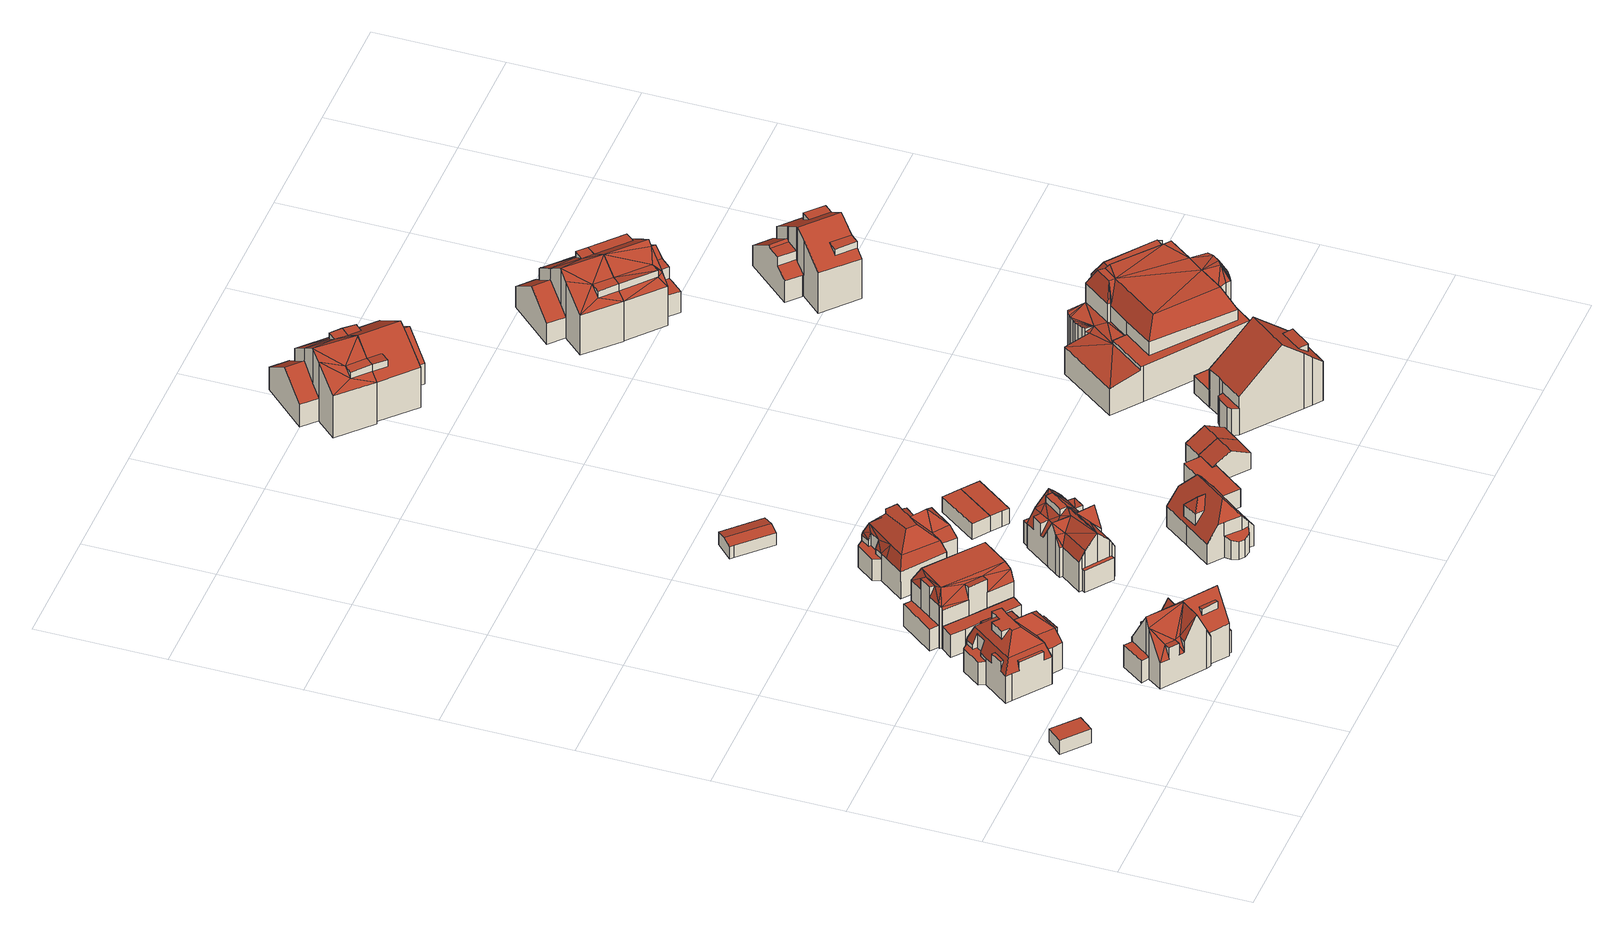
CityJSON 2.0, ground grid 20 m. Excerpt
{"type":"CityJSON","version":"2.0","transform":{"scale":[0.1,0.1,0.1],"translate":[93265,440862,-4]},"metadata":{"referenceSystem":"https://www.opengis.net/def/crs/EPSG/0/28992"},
"CityObjects":{
"building1":{"type":"Building","attributes":{"yearOfConstruction":1918,"statusOmschr":"Pand in gebruik","aantalBouwlagen":1},"address":[{"CountryName":"Nederland","LocalityName":"Rotterdam"}],"geometry":[{"type":"Solid","lod":"2","boundaries":[[[[0,1,2,3]],[[4,5,6,7]],[[4,7,0,3]],[[7,6,1,0]],[[2,1,6,5]],[[3,2,5,4]]]],"semantics":{"surfaces":[{"type":"GroundSurface"},{"type":"RoofSurface"},{"type":"WallSurface"}],"values":[[0,1,2,2,2,2]]}}]},
"building2":{"type":"Building","attributes":{"yearOfConstruction":1922,"hoogste_bouwlaag":2,"statusOmschr":"Pand in gebruik","aantalBouwlagen":3,"laagste_bouwlaag":0,"typeOmschr":"vrijstaand"},"address":[{"CountryName":"Nederland","LocalityName":"Rotterdam","ThoroughfareNumber":"3","ThoroughfareName":"Plaszicht","PostalCode":"3054AV"}],"geometry":[{"type":"Solid","lod":"2","boundaries":[[[[8,9,10,11,12,13,14,15,16,17,18,19,20]],[[21,22,23,24]],[[25,26,27]],[[28,29,30,31]],[[26,32,33,27]],[[32,34,35,33]],[[34,36,37,35]],[[38,39,32,40]],[[41,42,43,44,45,46,47,36,34,32,39]],[[40,32,26,25]],[[44,43,48,37,36,47,49,50]],[[51,52,53,54]],[[33,35,55,56]],[[57,58,59,60]],[[38,40,61,62]],[[63,64,65,66,67,68,69,70]],[[71,27,33,56,72]],[[73,74,75,76,60,59,77,78,37,48,79,80,81,82]],[[83,84,25,27,71,85,22,21]],[[86,55,35,37,78,87,88,29,28]],[[54,53,89,79,48,38,62,90]],[[91,48,43]],[[92,48,91]],[[38,92,39]],[[38,48,92]],[[25,61,40]],[[84,61,25]],[[50,49,46,45]],[[92,91,42,41]],[[82,81,63,70]],[[64,63,81,80]],[[68,67,75,74]],[[76,75,67,16,15,78,77,58,57]],[[69,68,74,73]],[[70,69,73,82]],[[90,62,20,19,79,89,52,51]],[[62,61,8,20]],[[9,8,61,84]],[[24,23,85,71,10,9,84,83]],[[71,72,11,10]],[[72,56,12,11]],[[56,55,13,12]],[[31,30,88,87,14,13,55,86]],[[87,78,15,14]],[[67,66,17,16]],[[18,17,66,65]],[[79,19,18,65,64,80]],[[85,23,22]],[[83,21,24]],[[29,88,30]],[[28,31,86]],[[47,46,49]],[[44,50,45]],[[41,39,92]],[[42,91,43]],[[51,54,90]],[[52,89,53]],[[60,76,57]],[[59,58,77]]]],"semantics":{"surfaces":[{"type":"GroundSurface"},{"type":"RoofSurface"},{"type":"WallSurface"}],"values":[[0,1,1,1,1,1,1,1,1,1,1,1,1,1,1,1,1,1,1,1,1,1,1,1,1,1,1,2,2,2,2,2,2,2,2,2,2,2,2,2,2,2,2,2,2,2,2,2,2,2,2,2,2,2,2,2,2,2,2]]}}]},
"building3":{"type":"Building","attributes":{"yearOfConstruction":1920,"hoogste_bouwlaag":2,"statusOmschr":"Pand in gebruik","aantalBouwlagen":3,"laagste_bouwlaag":0,"typeOmschr":"vrijstaand"},"address":[{"CountryName":"Nederland","LocalityName":"Rotterdam","ThoroughfareNumber":"2","ThoroughfareName":"Plaszicht","PostalCode":"3054AV"}],"geometry":[{"type":"Solid","lod":"2","boundaries":[[[[93,94,95,96,97,98,99,100,101,102,103,104,105,106,107,108,109,110,111,112]],[[113,114,115,116]],[[117,118,119,120]],[[121,122,123,124,125,126]],[[127,128,129,130]],[[131,132,133,134,135]],[[136,137,138,139,140,141],[142,143,144,145]],[[139,146,147]],[[147,146,148]],[[139,149,150]],[[138,149,139]],[[139,150,113]],[[146,113,151]],[[151,113,152]],[[139,113,146]],[[114,150,153]],[[113,150,114]],[[114,153,154]],[[140,139,155]],[[140,155,156]],[[139,147,155]],[[157,158,159]],[[158,130,129]],[[159,158,129]],[[160,129,137]],[[129,149,138]],[[119,161,149]],[[162,161,119]],[[162,163,161]],[[129,120,149]],[[129,128,120]],[[128,164,120]],[[160,159,129]],[[137,129,138]],[[165,159,160]],[[120,119,149]],[[125,124,150,149]],[[126,125,149,161]],[[124,103,102,153,150]],[[163,108,107,126,161]],[[137,136,133,132]],[[160,137,132,131]],[[165,160,131,94,93]],[[133,136,141,98,97]],[[93,112,159,165]],[[95,94,131,135]],[[135,134,96,95]],[[134,133,97,96]],[[141,140,99,98]],[[140,156,100,99]],[[156,155,101,100]],[[151,152,116,115,154,153,102,101,155,147,148]],[[124,123,104,103]],[[105,104,123,122]],[[106,105,122,121]],[[107,106,121,126]],[[164,128,127,109,108,163,162,118,117]],[[158,110,109,127,130]],[[111,110,158,157]],[[157,159,112,111]],[[146,151,148]],[[114,154,115]],[[113,116,152]],[[118,162,119]],[[117,120,164]],[[145,144,166,167]],[[167,166,143,142]],[[145,167,142]],[[144,143,166]]]],"semantics":{"surfaces":[{"type":"GroundSurface"},{"type":"RoofSurface"},{"type":"WallSurface"}],"values":[[0,1,1,1,1,1,1,1,1,1,1,1,1,1,1,1,1,1,1,1,1,1,1,1,1,1,1,1,1,1,1,1,1,1,1,1,2,2,2,2,2,2,2,2,2,2,2,2,2,2,2,2,2,2,2,2,2,2,2,2,2,2,2,2,2,1,2,2,2]]}}]},
"building4":{"type":"Building","attributes":{"yearOfConstruction":1922,"hoogste_bouwlaag":2,"statusOmschr":"Pand in gebruik","aantalBouwlagen":3,"laagste_bouwlaag":0,"typeOmschr":"vrijstaand"},"address":[{"CountryName":"Nederland","LocalityName":"Rotterdam","ThoroughfareNumber":"4","ThoroughfareName":"Plaszicht","PostalCode":"3054AV"}],"children":["building4-1","building4-2"]},
"building4-1":{"type":"BuildingPart","parents":["building4"],"geometry":[{"type":"Solid","lod":"2","boundaries":[[[[168,169,170,171,172,173,174,175,176,177,178,179,180,181,182,183,184,185]],[[186,187,188,189]],[[190,191,192,193]],[[194,195,196,197]],[[198,199,200,201,202,203]],[[204,205,206,191,190,207]],[[208,209,171,170]],[[209,210,172,171]],[[210,211,173,172]],[[197,196,192]],[[191,212,197]],[[191,197,192]],[[196,213,214]],[[196,214,192]],[[191,206,212]],[[212,215,197]],[[216,193,217]],[[190,193,216]],[[218,190,216]],[[207,190,218]],[[219,218,216]],[[219,216,220]],[[186,192,187]],[[217,193,186]],[[217,186,221]],[[217,221,222]],[[193,192,186]],[[187,192,223]],[[224,223,225]],[[187,223,224]],[[223,214,226]],[[192,214,223]],[[198,203,215,212]],[[202,201,214,213]],[[215,203,202,213,195,194]],[[201,176,175,226,214]],[[206,180,179,198,212]],[[224,225,211,210]],[[222,221,209,208]],[[189,188,224,210,209,221]],[[201,200,177,176]],[[178,177,200,199]],[[179,178,199,198]],[[181,180,206,205]],[[205,204,182,181]],[[183,182,204,207]],[[207,218,184,183]],[[185,184,218,219]],[[219,220,168,185]],[[220,216,169,168]],[[223,226,175,174]],[[186,189,221]],[[187,224,188]],[[196,195,213]],[[197,215,194]],[[217,222,208,170,169,216]],[[223,174,173,211,225]]]],"semantics":{"surfaces":[{"type":"GroundSurface"},{"type":"RoofSurface"},{"type":"ClosureSurface"},{"type":"WallSurface"}],"values":[[0,1,1,1,1,1,2,2,2,1,1,1,1,1,1,1,1,1,1,1,1,1,1,1,1,1,1,1,1,1,1,1,3,3,3,3,3,3,3,3,3,3,3,3,3,3,3,3,3,3,3,3,3,3,3,3,3]]}}]},
"building4-2":{"type":"BuildingPart","parents":["building4"],"geometry":[{"type":"Solid","lod":"2","boundaries":[[[[170,227,228,229,173,172,171]],[[208,209,210,211,230,231,232]],[[172,173,211,210]],[[171,172,210,209]],[[170,171,209,208]],[[231,230,229,228]],[[173,229,230,211]],[[208,232,227,170]],[[232,231,228,227]]]],"semantics":{"surfaces":[{"type":"GroundSurface"},{"type":"RoofSurface"},{"type":"ClosureSurface"},{"type":"WallSurface"}],"values":[[0,1,2,2,2,3,3,3,3]]}}]},
"building5":{"type":"Building","attributes":{"yearOfConstruction":1922,"hoogste_bouwlaag":2,"statusOmschr":"Pand in gebruik","aantalBouwlagen":3,"laagste_bouwlaag":0,"typeOmschr":"vrijstaand"},"address":[{"CountryName":"Nederland","LocalityName":"Rotterdam","ThoroughfareNumber":"5","ThoroughfareName":"Plaszicht","PostalCode":"3054AV"}],"geometry":[{"type":"Solid","lod":"2","boundaries":[[[[233,234,235,236,237,238,239,240,241,242,243]],[[244,245,246,247]],[[246,248,249,250]],[[251,252,253]],[[248,254,255,249]],[[256,257,258,255,254]],[[259,260,256,254,248,246,245]],[[249,255,261,262]],[[253,250,263,264]],[[265,266,257,244]],[[267,268,247,251]],[[250,249,262,263]],[[251,253,264,267]],[[269,261,255,258]],[[244,247,268,265]],[[270,271,272,273,274,275,276,277]],[[247,246,252]],[[251,247,252]],[[252,246,250]],[[253,252,250]],[[244,278,245]],[[244,279,278]],[[279,257,280]],[[244,257,279]],[[266,281,282]],[[266,282,283]],[[257,283,284]],[[284,285,258]],[[284,286,285]],[[257,266,283]],[[285,269,258]],[[257,284,258]],[[279,280,256,260]],[[278,279,260,259]],[[275,274,285,286]],[[274,239,238,261,269,285]],[[276,275,286,284]],[[277,276,284,283]],[[283,282,270,277]],[[271,270,282,281]],[[274,273,240,239]],[[241,240,273,272]],[[242,241,272,271]],[[265,268,233,243]],[[234,233,268,267]],[[267,264,235,234]],[[264,263,236,235]],[[263,262,237,236]],[[262,261,238,237]],[[256,280,257]],[[259,245,278]],[[265,243,242,271,281,266]]]],"semantics":{"surfaces":[{"type":"GroundSurface"},{"type":"RoofSurface"},{"type":"WallSurface"}],"values":[[0,1,1,1,1,1,1,1,1,1,1,1,1,1,1,1,1,1,1,1,1,1,1,1,1,1,1,1,1,1,1,1,2,2,2,2,2,2,2,2,2,2,2,2,2,2,2,2,2,2,2,2]]}}]},
"building6":{"type":"Building","attributes":{"yearOfConstruction":1922,"hoogste_bouwlaag":2,"statusOmschr":"Pand in gebruik","aantalBouwlagen":4,"laagste_bouwlaag":1,"typeOmschr":"vrijstaand"},"address":[{"CountryName":"Nederland","LocalityName":"Rotterdam","ThoroughfareNumber":"6","ThoroughfareName":"Plaszicht","PostalCode":"3054AV"}],"geometry":[{"type":"Solid","lod":"2","boundaries":[[[[287,288,289,290,291,292,293,294,295,296,297,298,299,300,301,302,303,304]],[[305,306,307,308]],[[309,310,311,312]],[[313,314,315,316]],[[317,318,319,320]],[[321,322,308,323]],[[320,319,324,325]],[[326,327,328,329,330,331]],[[332,333,334,335,323]],[[336,337,318,317]],[[307,306,338,339,340]],[[341,342,343,344,345,346,347]],[[348,324,349,350,351,352]],[[353,354,355,356,357]],[[353,357,358]],[[340,353,358]],[[311,340,358]],[[359,307,340]],[[359,308,307]],[[360,308,359]],[[361,332,360]],[[361,360,312]],[[360,323,308]],[[311,359,340]],[[360,332,323]],[[362,337,363]],[[362,315,337]],[[340,339,353]],[[353,339,364]],[[364,365,354]],[[353,364,354]],[[324,358,349]],[[318,311,319]],[[337,312,311]],[[315,312,337]],[[366,361,312]],[[315,366,312]],[[311,358,319]],[[314,366,315]],[[324,319,358]],[[337,311,318]],[[360,359,310,309]],[[331,330,332,361]],[[330,329,333,332]],[[326,331,361,366]],[[329,302,301,334,333]],[[313,288,287,326,366,314]],[[358,357,343,342]],[[350,349,341,347]],[[357,356,344,343]],[[349,358,342,341]],[[351,350,347,292,291]],[[344,356,355,296,295]],[[348,352,290,289]],[[352,351,291,290]],[[347,346,293,292]],[[346,345,294,293]],[[295,294,345,344]],[[297,296,355,354]],[[354,365,298,297]],[[299,298,365,364]],[[338,300,299,364,339]],[[321,335,334,301,300,338,306,305,322]],[[303,302,329,328]],[[304,303,328,327]],[[327,326,287,304]],[[308,322,305]],[[312,360,309]],[[311,310,359]],[[362,316,315]],[[323,335,321]],[[363,337,336]],[[325,324,348]],[[363,336,317,320,325,348,289,288,313,316,362]]]],"semantics":{"surfaces":[{"type":"GroundSurface"},{"type":"RoofSurface"},{"type":"WallSurface"}],"values":[[0,1,1,1,1,1,1,1,1,1,1,1,1,1,1,1,1,1,1,1,1,1,1,1,1,1,1,1,1,1,1,1,1,1,1,1,1,1,1,1,1,2,2,2,2,2,2,2,2,2,2,2,2,2,2,2,2,2,2,2,2,2,2,2,2,2,2,2,2,2,2,2,2,2]]}}]},
"building7":{"type":"Building","attributes":{"yearOfConstruction":1935,"statusOmschr":"Pand in gebruik","aantalBouwlagen":1},"address":[{"CountryName":"Nederland","LocalityName":"Rotterdam"}],"geometry":[{"type":"Solid","lod":"2","boundaries":[[[[367,368,369,370,371]],[[372,373,374,375]],[[375,374,376,377,378]],[[367,371,373,372]],[[372,375,378,368,367]],[[378,377,369,368]],[[377,376,370,369]],[[373,371,370,376,374]]]],"semantics":{"surfaces":[{"type":"GroundSurface"},{"type":"RoofSurface"},{"type":"WallSurface"}],"values":[[0,1,1,2,2,2,2,2]]}}]},
"building8":{"type":"Building","attributes":{"yearOfConstruction":1922,"statusOmschr":"Pand in gebruik","aantalBouwlagen":1},"address":[{"CountryName":"Nederland","LocalityName":"Rotterdam"}],"geometry":[{"type":"Solid","lod":"2","boundaries":[[[[379,380,381,382]],[[383,384,385,386]],[[383,386,380,379]],[[386,385,381,380]],[[382,381,385,384]],[[379,382,384,383]]]],"semantics":{"surfaces":[{"type":"GroundSurface"},{"type":"RoofSurface"},{"type":"WallSurface"}],"values":[[0,1,2,2,2,2]]}}]},
"building9":{"type":"Building","attributes":{"yearOfConstruction":1988,"hoogste_bouwlaag":2,"statusOmschr":"Pand in gebruik","aantalBouwlagen":3,"laagste_bouwlaag":0,"typeOmschr":"vrijstaand"},"address":[{"CountryName":"Nederland","LocalityName":"Rotterdam","ThoroughfareNumber":"9","ThoroughfareName":"Plaszicht","PostalCode":"3054AV"}],"geometry":[{"type":"Solid","lod":"2","boundaries":[[[[387,388,389,390,391,392,393,394,395,396,397,398,399,400,401,402,403,404,405]],[[406,407,408,409]],[[410,411,412]],[[413,414,415,416,417,418,419]],[[420,421,422,423,424,425,426,427]],[[411,428,429,430,407,406,412],[431,432,433,434,435]],[[424,423,436,437,410,412,406,409,438,439,440,441,442]],[[409,408,416,415]],[[438,409,415,414]],[[408,407,430,397,396,416]],[[426,425,405,404]],[[425,424,442,387,405]],[[442,441,388,387]],[[441,440,389,388]],[[440,439,390,389]],[[414,413,392,391]],[[413,419,393,392]],[[419,418,394,393]],[[418,417,395,394]],[[396,395,417,416]],[[398,397,430,429]],[[399,398,429,428]],[[437,400,399,428,411,410]],[[421,401,400,437,436,422]],[[402,401,421,420]],[[420,427,403,402]],[[404,403,427,426]],[[423,422,436]],[[439,438,414,391,390]],[[443,444,445]],[[431,444,443,432]],[[443,445,433,432]],[[435,434,445,444]],[[431,435,444]],[[433,445,434]]]],"semantics":{"surfaces":[{"type":"GroundSurface"},{"type":"RoofSurface"},{"type":"WallSurface"}],"values":[[0,1,1,1,1,1,1,2,2,2,2,2,2,2,2,2,2,2,2,2,2,2,2,2,2,2,2,2,2,1,1,1,2,2,2]]}}]},
"building10":{"type":"Building","attributes":{"yearOfConstruction":1922,"statusOmschr":"Pand in gebruik","aantalBouwlagen":1},"address":[{"CountryName":"Nederland","LocalityName":"Rotterdam"}],"geometry":[{"type":"Solid","lod":"2","boundaries":[[[[446,447,448,380,379]],[[449,383,386,450,451]],[[449,451,447,446]],[[451,450,448,447]],[[450,386,380,448]],[[379,380,386,383]],[[446,379,383,449]]]],"semantics":{"surfaces":[{"type":"GroundSurface"},{"type":"RoofSurface"},{"type":"WallSurface"}],"values":[[0,1,2,2,2,2,2]]}}]},
"building11":{"type":"Building","attributes":{"yearOfConstruction":1931,"statusOmschr":"Pand in gebruik","aantalBouwlagen":1},"address":[{"CountryName":"Nederland","LocalityName":"Rotterdam"}],"geometry":[{"type":"Solid","lod":"2","boundaries":[[[[452,453,454,455,456,457]],[[458,459,460,461]],[[462,463,464,465,460,459]],[[458,452,457,462,459]],[[458,461,453,452]],[[461,460,465,454,453]],[[465,464,455,454]],[[456,455,464,463]],[[457,456,463,462]]]],"semantics":{"surfaces":[{"type":"GroundSurface"},{"type":"RoofSurface"},{"type":"WallSurface"}],"values":[[0,1,1,2,2,2,2,2,2]]}}]},
"building12":{"type":"Building","attributes":{"yearOfConstruction":1932,"statusOmschr":"Pand in gebruik","aantalBouwlagen":1},"address":[{"CountryName":"Nederland","LocalityName":"Rotterdam"}],"geometry":[{"type":"Solid","lod":"2","boundaries":[[[[466,467,468,469]],[[470,471,462,459]],[[472,470,459,458]],[[468,467,462,471]],[[472,469,468,471,470]],[[472,458,466,469]],[[458,459,462,467,466]]]],"semantics":{"surfaces":[{"type":"GroundSurface"},{"type":"RoofSurface"},{"type":"WallSurface"}],"values":[[0,1,1,2,2,2,2]]}}]},
"building13":{"type":"Building","attributes":{"yearOfConstruction":1935,"hoogste_bouwlaag":2,"statusOmschr":"Pand in gebruik","aantalBouwlagen":3,"laagste_bouwlaag":0,"typeOmschr":"half vrijstaand"},"address":[{"CountryName":"Nederland","LocalityName":"Rotterdam","ThoroughfareNumber":"6","ThoroughfareName":"Wilgenoord","PostalCode":"3054AW"}],"geometry":[{"type":"Solid","lod":"2","boundaries":[[[[473,474,475,476,477,478,479,480]],[[481,482,483,484]],[[485,486,487,488]],[[489,490,491,492,493]],[[492,491,494,495,496]],[[497,498,499]],[[497,499,500]],[[484,483,501]],[[483,502,503]],[[499,498,502]],[[499,502,483]],[[483,503,501]],[[501,503,486]],[[486,503,504]],[[505,506,507]],[[506,504,507]],[[501,486,485]],[[486,504,506]],[[508,506,505]],[[500,499,482,481]],[[488,487,506,508]],[[493,492,502,498]],[[492,496,503,502]],[[496,495,504,503]],[[505,507,476,475]],[[495,494,478,477]],[[490,479,478,494,491]],[[480,479,490,489]],[[489,493,473,480]],[[484,501,485,488,508,505,475,474,497,500,481]],[[482,499,483]],[[486,506,487]],[[495,477,476,507,504]],[[497,474,473,493,498]]]],"semantics":{"surfaces":[{"type":"GroundSurface"},{"type":"RoofSurface"},{"type":"WallSurface"}],"values":[[0,1,1,1,1,1,1,1,1,1,1,1,1,1,1,1,1,1,1,2,2,2,2,2,2,2,2,2,2,2,2,2,2,2]]}}]},
"building14":{"type":"Building","attributes":{"yearOfConstruction":1935,"hoogste_bouwlaag":2,"statusOmschr":"Pand in gebruik","aantalBouwlagen":3,"laagste_bouwlaag":0,"typeOmschr":"half vrijstaand"},"address":[{"CountryName":"Nederland","LocalityName":"Rotterdam","ThoroughfareNumber":"6","ThoroughfareName":"Wilgenoord","PostalCode":"3054AW"}],"geometry":[{"type":"Solid","lod":"2","boundaries":[[[[509,510,511,512,513,514,515,516]],[[497,500,517,518,484,501,519,520,521]],[[522,481,484,518]],[[523,485,488,524]],[[525,526,527,528,529]],[[529,528,530,531,532]],[[501,485,523,533,508,505,534,535,519]],[[517,500,481,522]],[[521,520,528,527]],[[520,519,530,528]],[[519,535,531,530]],[[531,535,534,512,511]],[[524,488,508,533]],[[484,481,500,497,514,513,505,508,488,485,501]],[[516,515,527,526]],[[509,516,526,525]],[[525,529,532,510,509]],[[532,531,511,510]],[[534,505,513,512]],[[522,518,517]],[[523,524,533]],[[527,515,514,497,521]]]],"semantics":{"surfaces":[{"type":"GroundSurface"},{"type":"RoofSurface"},{"type":"WallSurface"}],"values":[[0,1,1,1,1,1,1,2,2,2,2,2,2,2,2,2,2,2,2,2,2,2]]}}]},
"building15":{"type":"Building","attributes":{"yearOfConstruction":1932,"hoogste_bouwlaag":2,"statusOmschr":"Pand in gebruik","aantalBouwlagen":4,"laagste_bouwlaag":1,"typeOmschr":"vrijstaand"},"address":[{"CountryName":"Nederland","LocalityName":"Rotterdam","ThoroughfareNumber":"203","ThoroughfareName":"Straatweg","PostalCode":"3054AE"}],"children":["building15-1","building15-2"]},
"building15-1":{"type":"BuildingPart","parents":["building15"],"geometry":[{"type":"Solid","lod":"2","boundaries":[[[[536,537,538,539]],[[540,541,542,543]],[[543,542,537,536]],[[540,543,536,539]],[[538,537,542,541]],[[539,538,541,540]]]],"semantics":{"surfaces":[{"type":"GroundSurface"},{"type":"RoofSurface"},{"type":"ClosureSurface"},{"type":"WallSurface"}],"values":[[0,1,2,3,3,3]]}}]},
"building15-2":{"type":"BuildingPart","parents":["building15"],"geometry":[{"type":"Solid","lod":"2","boundaries":[[[[544,545,546,547,548,549,550,551,552,553,554,555,556,537,536,557]],[[558,559,560,561,562,563]],[[564,565,566,567,568,569,570]],[[571,572,573,570,569,574,575,576,577],[578,579,580,581]],[[536,537,542,543]],[[543,542,565,564]],[[573,557,536,543,564,570]],[[563,562,568,567]],[[542,537,556,566,565]],[[566,556,555,563,567]],[[562,561,551,550]],[[552,551,561,560]],[[553,552,560,559]],[[554,553,559,558]],[[555,554,558,563]],[[573,572,544,557]],[[545,544,572,571]],[[571,577,546,545]],[[577,576,547,546]],[[576,575,548,547]],[[575,574,549,548]],[[569,568,562,550,549,574]],[[581,580,582,583]],[[583,582,579,578]],[[583,578,581]],[[582,580,579]]]],"semantics":{"surfaces":[{"type":"GroundSurface"},{"type":"RoofSurface"},{"type":"ClosureSurface"},{"type":"WallSurface"}],"values":[[0,1,1,1,2,3,3,3,3,3,3,3,3,3,3,3,3,3,3,3,3,3,1,3,3,3]]}}]},
"building16":{"type":"Building","attributes":{"yearOfConstruction":2001,"hoogste_bouwlaag":2,"statusOmschr":"Pand in gebruik","aantalBouwlagen":3,"laagste_bouwlaag":0,"typeOmschr":"vrijstaand"},"address":[{"CountryName":"Nederland","LocalityName":"Rotterdam","ThoroughfareNumber":"209-211","ThoroughfareName":"Straatweg","PostalCode":"3054AE"}],"geometry":[{"type":"Solid","lod":"2","boundaries":[[[[584,585,586,587,588,589,590,591,592,593,594,595,596,597,598,599,600,601,602,603,604,605,606,607,608,609,610,611,612,613,614,615,616]],[[617,618,619,620]],[[621,622,623,624,625]],[[626,627,628,629]],[[630,631,619,618,628,632]],[[633,634,635,636]],[[636,637,621,638,633]],[[639,640,641,623,622]],[[642,622,621,637]],[[641,643,644,624,623]],[[645,646,627,626]],[[647,648,649,650,651,652,653,654,655,656]],[[657,634,658]],[[657,658,659]],[[660,634,657]],[[659,658,661]],[[662,617,620]],[[662,658,617]],[[663,629,628]],[[658,628,618]],[[634,628,658]],[[638,663,628]],[[633,638,634]],[[638,628,634]],[[658,618,617]],[[628,627,632]],[[627,664,632]],[[627,646,664]],[[665,660,657]],[[666,660,667]],[[668,660,665]],[[667,660,668]],[[661,662,669]],[[661,669,670]],[[661,658,662]],[[671,661,670]],[[672,661,673]],[[673,661,671]],[[672,659,661]],[[666,635,660]],[[660,635,634]],[[674,675,676]],[[674,677,675]],[[678,677,674]],[[679,674,676]],[[678,680,677]],[[677,681,682]],[[677,683,681]],[[677,684,683]],[[685,684,677]],[[680,685,677]],[[678,686,687]],[[678,687,680]],[[678,688,686]],[[689,659,672]],[[690,657,689]],[[689,657,659]],[[665,657,690]],[[677,691,692]],[[677,692,675]],[[692,693,675]],[[675,693,694]],[[675,694,695]],[[663,644,629]],[[644,645,626]],[[644,626,629]],[[620,619,648,647]],[[625,624,663,638]],[[662,620,647,656]],[[649,648,619,631]],[[630,679,676,649,631]],[[669,662,656,655]],[[678,674,646,645]],[[676,675,650,649]],[[675,695,651,650]],[[636,635,586,585]],[[587,586,635,666]],[[666,667,588,587]],[[667,668,589,588]],[[668,665,590,589]],[[665,690,591,590]],[[690,689,592,591]],[[689,672,593,592]],[[672,673,594,593]],[[673,671,595,594]],[[671,670,596,595]],[[655,654,598,597]],[[654,653,599,598]],[[653,652,600,599]],[[651,695,694,601,600,652]],[[602,601,694,693]],[[603,602,693,692]],[[604,603,692,691]],[[606,605,681,683]],[[607,606,683,684]],[[608,607,684,685]],[[609,608,685,680]],[[610,609,680,687]],[[611,610,687,686]],[[612,611,686,688]],[[644,613,612,688,678,645]],[[614,613,644,643]],[[615,614,643,641]],[[616,615,641,640]],[[639,642,637,584,616,640]],[[585,584,637,636]],[[621,625,638]],[[632,664,630]],[[630,664,646,674,679]],[[639,622,642]],[[677,682,691]],[[663,624,644]],[[670,669,655,597,596]],[[681,605,604,691,682]]]],"semantics":{"surfaces":[{"type":"GroundSurface"},{"type":"RoofSurface"},{"type":"WallSurface"}],"values":[[0,1,1,1,1,1,1,1,1,1,1,1,1,1,1,1,1,1,1,1,1,1,1,1,1,1,1,1,1,1,1,1,1,1,1,1,1,1,1,1,1,1,1,1,1,1,1,1,1,1,1,1,1,1,1,1,1,1,1,1,1,1,1,1,1,1,2,2,2,2,2,2,2,2,2,2,2,2,2,2,2,2,2,2,2,2,2,2,2,2,2,2,2,2,2,2,2,2,2,2,2,2,2,2,2,2,2,2,2,2,2,2,2,2]]}}]},
"building17":{"type":"Building","attributes":{"yearOfConstruction":1935,"hoogste_bouwlaag":2,"statusOmschr":"Pand in gebruik","aantalBouwlagen":3,"laagste_bouwlaag":0,"typeOmschr":"half vrijstaand"},"address":[{"CountryName":"Nederland","LocalityName":"Rotterdam","ThoroughfareNumber":"4","ThoroughfareName":"Wilgenoord","PostalCode":"3054AW"}],"geometry":[{"type":"Solid","lod":"2","boundaries":[[[[696,697,698,699,700,701,702,703,704]],[[705,706,707,708]],[[709,710,711,712]],[[713,714,715,716,717,718,719]],[[717,716,720,721,722]],[[723,724,725]],[[707,725,726]],[[707,726,727]],[[728,723,729]],[[708,707,727]],[[730,725,724]],[[731,730,724]],[[723,725,707]],[[728,724,723]],[[710,726,732]],[[727,726,710]],[[727,710,709]],[[733,734,735]],[[710,735,734]],[[710,732,735]],[[736,734,733]],[[729,723,706,705]],[[712,711,734,736]],[[719,718,730,731]],[[718,717,725,730]],[[717,722,726,725]],[[722,721,732,726]],[[721,701,700,735,732]],[[733,735,700,699]],[[721,720,702,701]],[[715,703,702,720,716]],[[704,703,715,714]],[[696,704,714,713]],[[719,731,724,697,696,713]],[[698,697,724,728]],[[708,727,709,712,736,733,699,698,728,729,705]],[[706,723,707]],[[710,734,711]]]],"semantics":{"surfaces":[{"type":"GroundSurface"},{"type":"RoofSurface"},{"type":"WallSurface"}],"values":[[0,1,1,1,1,1,1,1,1,1,1,1,1,1,1,1,1,1,1,1,1,2,2,2,2,2,2,2,2,2,2,2,2,2,2,2,2,2]]}}]},
"building18":{"type":"Building","attributes":{"yearOfConstruction":1935,"hoogste_bouwlaag":2,"statusOmschr":"Pand in gebruik","aantalBouwlagen":3,"laagste_bouwlaag":0,"typeOmschr":"half vrijstaand"},"address":[{"CountryName":"Nederland","LocalityName":"Rotterdam","ThoroughfareNumber":"3","ThoroughfareName":"Wilgenoord","PostalCode":"3054AW"}],"geometry":[{"type":"Solid","lod":"2","boundaries":[[[[737,738,739,740,741,742,743,744,745]],[[746,705,708,747]],[[748,749,750,751]],[[752,753,754,749,748,755]],[[756,728,729,757,747,708,727,758,759,760,761]],[[751,750,762,763,764]],[[765,766,767,768,769]],[[770,771,772]],[[772,771,773]],[[774,727,770]],[[770,772,775]],[[770,727,709]],[[758,727,774]],[[774,770,775]],[[771,736,733]],[[771,733,773]],[[776,709,712]],[[770,709,776]],[[757,729,705,746]],[[760,759,750,749]],[[761,760,749,754]],[[758,774,763,762]],[[759,758,762,750]],[[763,774,775,767,766]],[[754,753,756,761]],[[776,712,736,771]],[[764,763,766,765]],[[751,764,765,769,738,737,755,748]],[[769,768,739,738]],[[767,775,772,740,739,768]],[[772,773,741,740]],[[773,733,742,741]],[[708,705,729,728,743,742,733,736,712,709,727]],[[745,744,753,752]],[[737,745,752,755]],[[746,747,757]],[[770,776,771]],[[753,744,743,728,756]]]],"semantics":{"surfaces":[{"type":"GroundSurface"},{"type":"RoofSurface"},{"type":"WallSurface"}],"values":[[0,1,1,1,1,1,1,1,1,1,1,1,1,1,1,1,1,1,2,2,2,2,2,2,2,2,2,2,2,2,2,2,2,2,2,2,2,2]]}}]},
"building19":{"type":"Building","attributes":{"yearOfConstruction":1935,"hoogste_bouwlaag":2,"statusOmschr":"Pand in gebruik","aantalBouwlagen":3,"laagste_bouwlaag":0,"typeOmschr":"half vrijstaand"},"address":[{"CountryName":"Nederland","LocalityName":"Rotterdam","ThoroughfareNumber":"2","ThoroughfareName":"Wilgenoord","PostalCode":"3054AW"}],"geometry":[{"type":"Solid","lod":"2","boundaries":[[[[777,778,779,780,781,782,783,784,785]],[[786,787,788,789]],[[790,791,792,793,794,795,796,797,798]],[[791,790,799,800]],[[801,802,803,804]],[[805,806,807,808,809,810,793,792,804,803,811,812]],[[813,814,815,816,817,818]],[[816,815,787,786]],[[819,820,821,822,823,824]],[[786,789,810,809]],[[819,824,794,793]],[[817,816,808,807]],[[816,786,809,808]],[[789,820,819,793,810]],[[824,782,781,795,794]],[[789,788,821,820]],[[800,799,798,797]],[[812,811,802,801]],[[818,817,807,806]],[[805,779,778,818,806]],[[824,823,783,782]],[[823,822,784,783]],[[815,814,785,784,822,821,788,787]],[[777,785,814,813]],[[813,818,778,777]],[[804,792,791,800,797,796,780,779,805,812,801]],[[796,795,781,780]],[[790,798,799]],[[802,811,803]]]],"semantics":{"surfaces":[{"type":"GroundSurface"},{"type":"RoofSurface"},{"type":"WallSurface"}],"values":[[0,1,1,1,1,1,1,1,1,2,2,2,2,2,2,2,2,2,2,2,2,2,2,2,2,2,2,2,2]]}}]}
},
"vertices":[
[42,125,14],[4,158,14],[24,181,14],[62,148,14],[62,148,38],[24,181,38],[4,158,39],[42,125,39],
[191,282,17],[215,264,17],[179,217,17],[165,226,17],[154,234,17],[143,219,17],[90,259,17],[81,265,17],[111,305,17],[106,315,17],[128,344,17],[141,343,17],[203,297,17],[203,257,80],[182,230,82],[187,227,82],[207,254,80],[204,264,89],[172,259,112],[177,227,89],[135,231,80],[102,256,80],[99,252,80],[132,227,80],[148,277,112],[153,245,89],[137,262,112],[142,230,89],[125,271,112],[93,266,89],[192,296,89],[159,292,112],[181,281,89],[167,302,112],[155,312,112],[147,301,112],[143,296,112],[133,304,112],[118,284,112],[128,276,112],[143,333,89],[118,284,98],[133,304,98],[184,311,85],[159,330,86],[155,325,86],[181,306,85],[143,219,65],[154,234,65],[103,294,81],[90,276,81],[95,273,81],[108,290,81],[191,282,67],[203,297,67],[130,331,58],[139,343,58],[128,344,58],[106,315,58],[111,305,58],[120,316,58],[125,312,58],[136,327,58],[179,217,64],[165,226,64],[125,312,83],[120,316,65],[111,305,65],[103,294,65],[90,276,65],[81,265,65],[141,343,68],[139,343,65],[130,331,65],[136,327,83],[207,254,62],[215,264,61],[187,227,64],[132,227,65],[90,259,65],[99,252,65],[159,330,68],[184,311,67],[155,312,99],[167,302,99],
[317,55,19],[314,51,19],[319,48,19],[290,7,19],[285,11,19],[282,7,19],[254,27,19],[252,24,19],[245,27,19],[181,73,19],[196,95,19],[185,102,19],[210,137,19],[212,135,19],[221,128,19],[222,130,19],[264,100,19],[279,89,19],[286,84,19],[283,80,19],[214,63,84],[200,73,84],[193,64,85],[207,54,85],[249,110,85],[234,121,85],[227,111,85],[242,101,85],[212,135,58],[210,137,58],[185,102,58],[196,95,58],[201,101,58],[221,128,58],[264,100,89],[252,108,64],[258,75,105],[272,94,106],[314,51,58],[299,31,58],[285,11,58],[290,7,58],[319,48,58],[285,11,85],[299,31,125],[251,65,125],[251,64,123],[254,27,76],[282,7,77],[282,24,99],[260,39,99],[264,45,110],[286,29,110],[223,59,85],[231,37,123],[215,49,83],[201,101,125],[196,95,110],[215,49,65],[207,54,65],[181,73,65],[193,64,65],[245,27,88],[252,24,73],[286,84,74],[279,89,90],[283,80,73],[314,51,81],[221,128,68],[234,121,64],[222,130,65],[249,110,64],[317,55,72],[260,39,110],[282,24,111],
[269,323,20],[264,327,20],[256,316,20],[221,342,20],[196,361,20],[162,387,20],[163,389,20],[161,391,20],[163,393,20],[151,402,20],[191,455,20],[203,447,20],[204,448,20],[268,400,20],[265,396,20],[298,371,20],[295,367,20],[300,363,20],[227,351,110],[202,369,110],[196,361,111],[221,342,111],[290,370,117],[207,434,117],[176,394,117],[260,330,117],[190,429,113],[176,411,113],[182,406,112],[196,424,112],[203,447,58],[191,455,59],[151,402,59],[163,393,59],[176,411,59],[190,429,58],[265,396,105],[268,400,95],[204,448,94],[298,371,105],[256,316,60],[221,342,60],[196,361,60],[162,387,60],[203,447,94],[176,411,95],[163,393,96],[190,429,94],[264,327,105],[261,322,105],[295,367,105],[300,363,92],[269,323,93],[221,342,88],[256,316,88],[163,389,93],[196,361,88],[162,387,88],[161,391,93],
[243,300,20],[166,355,20],[148,370,20],[148,370,60],[166,355,60],[243,300,60],
[356,496,20],[379,478,20],[343,430,20],[319,448,20],[307,433,20],[246,479,20],[276,518,20],[271,530,20],[293,558,20],[305,557,20],[367,511,20],[358,510,89],[330,507,109],[315,489,111],[346,495,89],[302,474,112],[306,442,89],[318,458,89],[369,477,90],[337,473,113],[341,440,90],[287,485,112],[257,481,90],[314,524,109],[308,547,90],[273,503,90],[338,517,109],[323,528,109],[246,479,68],[307,433,70],[319,448,70],[343,430,68],[367,511,68],[306,556,73],[379,478,69],[356,496,69],[268,507,68],[296,544,58],[305,557,58],[293,558,58],[271,530,58],[276,518,58],[284,529,58],[287,526,58],[299,542,58],[338,517,96],[323,528,96],[314,524,105],[305,557,68],[296,544,69],[299,542,81],[287,526,81],[276,518,68],[284,529,68],
[448,326,19],[470,310,19],[423,246,19],[419,249,19],[394,216,19],[390,219,19],[386,214,19],[346,243,19],[349,248,19],[345,251,19],[370,284,19],[366,287,19],[371,295,19],[383,311,19],[413,352,19],[415,351,19],[422,360,19],[455,335,19],[393,325,63],[390,320,63],[393,302,85],[404,317,85],[426,329,108],[404,300,108],[414,292,108],[436,322,108],[470,310,66],[459,318,87],[451,306,87],[461,299,66],[446,278,66],[428,276,87],[409,278,104],[433,260,105],[404,339,85],[393,325,85],[414,332,85],[417,260,87],[423,246,74],[448,326,58],[455,335,59],[422,360,58],[415,351,58],[423,344,58],[442,330,58],[423,344,84],[415,351,65],[413,352,62],[404,339,62],[450,283,66],[439,290,86],[383,311,84],[376,302,105],[401,283,104],[387,221,58],[370,233,58],[353,245,58],[349,248,58],[346,243,58],[386,214,58],[390,219,58],[423,246,65],[387,221,88],[390,219,82],[394,216,73],[419,249,73],[382,285,87],[370,284,71],[345,251,72],[349,248,80],[353,245,88],[370,233,109],[404,300,96],[426,329,96],[442,330,108],[461,299,85],[450,283,85],[371,295,89],[366,287,72],[448,326,101],
[333,710,14],[308,684,14],[262,730,14],[257,735,14],[282,760,14],[333,710,36],[282,760,36],[269,747,40],[320,696,40],[257,735,35],[262,730,35],[308,684,35],
[475,472,17],[432,413,17],[407,431,17],[450,490,17],[475,472,44],[450,490,44],[407,431,44],[432,413,44],
[569,121,21],[558,106,21],[550,96,21],[520,56,21],[514,62,21],[504,57,21],[493,59,21],[485,65,21],[481,75,21],[482,86,21],[459,103,21],[490,144,21],[520,184,21],[580,139,21],[622,195,21],[644,178,21],[626,155,21],[632,151,21],[595,102,21],[501,95,109],[474,92,83],[482,86,83],[504,68,83],[566,150,84],[536,172,84],[539,146,109],[504,57,54],[514,62,58],[504,68,58],[482,86,59],[481,75,55],[485,65,52],[493,59,52],[644,178,53],[622,195,53],[582,142,53],[587,139,53],[572,119,53],[595,102,53],[632,151,53],[626,155,53],[520,184,57],[490,144,57],[459,103,57],[513,143,83],[514,125,99],[497,121,84],[485,130,64],[501,152,63],[582,142,60],[580,139,60],[514,62,68],[520,56,57],[550,96,57],[558,106,57],[569,121,57],[505,132,100],[501,152,83],[485,130,84],
[500,453,17],[457,394,17],[448,401,17],[500,453,44],[448,401,44],[457,394,44],
[698,143,22],[677,116,22],[632,151,22],[626,155,22],[644,178,22],[647,182,22],[698,143,51],[672,163,69],[651,136,69],[677,116,51],[647,182,52],[644,178,52],[626,155,52],[632,151,56],
[698,143,20],[647,182,20],[666,208,20],[718,169,20],[692,189,69],[666,208,52],[718,169,51],
[401,1427,18],[450,1382,18],[369,1295,18],[319,1341,18],[348,1373,18],[326,1393,18],[390,1461,18],[413,1440,18],[440,1371,114],[425,1385,113],[415,1373,113],[429,1359,113],[389,1317,113],[364,1340,113],[353,1328,113],[378,1305,114],[413,1440,58],[390,1461,58],[358,1427,91],[381,1406,91],[401,1427,70],[326,1393,59],[348,1373,58],[360,1386,71],[450,1382,92],[401,1427,92],[425,1385,102],[440,1371,102],[410,1338,133],[381,1406,113],[360,1386,135],[348,1373,123],[369,1295,92],[353,1328,102],[319,1341,93],[378,1305,102],
[534,1328,22],[470,1260,22],[449,1280,22],[419,1248,22],[369,1295,22],[450,1382,22],[499,1337,22],[510,1350,22],[455,1356,103],[445,1345,113],[459,1292,134],[480,1315,112],[499,1337,92],[455,1356,113],[407,1301,113],[395,1288,114],[534,1328,58],[510,1350,59],[499,1337,71],[480,1315,91],[502,1294,91],[459,1292,70],[449,1280,58],[470,1260,58],[395,1288,102],[419,1248,93],[449,1280,122],
[820,196,18],[792,218,18],[814,248,18],[843,227,18],[843,227,49],[814,248,49],[792,218,48],[820,196,48],
[883,123,18],[891,117,18],[883,107,18],[858,74,18],[844,84,18],[833,93,18],[747,158,18],[742,167,18],[744,175,18],[756,190,18],[763,195,18],[772,191,18],[779,199,18],[895,139,18],[763,195,66],[756,190,66],[744,175,66],[742,167,66],[747,158,66],[772,191,65],[820,196,116],[792,218,86],[779,199,86],[772,191,86],[747,158,86],[804,115,147],[849,174,147],[891,117,88],[883,123,97],[895,139,97],[833,93,116],[844,84,103],[858,74,88],[883,107,88],[879,126,102],[855,95,102],[842,104,115],[866,136,115],[855,95,116],[879,126,116],
[1011,361,1],[1023,352,1],[994,313,1],[1014,299,1],[1012,292,1],[1010,286,1],[1008,280,1],[1004,274,1],[1000,269,1],[996,264,1],[991,260,1],[985,256,1],[979,253,1],[972,258,1],[935,209,1],[934,210,1],[793,315,1],[747,349,1],[813,439,1],[847,414,1],[848,421,1],[850,427,1],[852,433,1],[855,438,1],[859,443,1],[864,448,1],[868,452,1],[874,456,1],[879,458,1],[919,429,1],[926,437,1],[928,441,1],[1020,373,1],[929,251,119],[840,318,119],[816,315,89],[931,226,84],[992,358,116],[1002,370,115],[931,423,115],[922,411,115],[991,356,116],[906,423,120],[889,400,120],[897,394,120],[913,415,120],[874,393,89],[849,360,89],[877,392,95],[1001,349,120],[974,312,120],[994,313,91],[1023,352,91],[1011,361,91],[991,356,120],[1016,367,104],[1020,373,91],[928,441,91],[1016,367,92],[926,437,91],[919,429,91],[904,440,94],[871,396,93],[931,226,65],[816,315,65],[849,360,65],[830,374,65],[789,318,64],[793,315,64],[934,210,65],[935,209,65],[972,258,65],[961,265,65],[996,285,115],[956,288,119],[988,274,115],[999,294,115],[980,268,115],[961,265,87],[922,411,121],[874,393,94],[1008,280,92],[1014,299,92],[1012,292,91],[1010,286,91],[972,258,91],[979,253,91],[985,256,90],[996,264,92],[991,260,90],[871,396,60],[830,374,59],[849,360,60],[859,412,59],[904,440,59],[874,393,60],[864,448,60],[850,427,60],[848,421,60],[852,433,60],[855,438,60],[859,443,60],[874,456,60],[868,452,60],[879,458,59],[1000,269,91],[1004,274,90],[848,421,54],[847,414,55],[813,439,49],[747,349,49],[789,318,58],
[697,1177,21],[685,1164,21],[733,1120,21],[652,1032,21],[603,1078,21],[632,1110,21],[610,1130,21],[673,1198,21],[696,1178,21],[724,1110,113],[710,1123,113],[698,1110,113],[713,1097,113],[673,1054,113],[648,1077,113],[637,1064,113],[661,1042,114],[697,1177,58],[696,1178,58],[673,1198,58],[642,1164,91],[664,1144,91],[685,1168,68],[688,1167,68],[610,1130,58],[632,1110,58],[643,1121,69],[710,1123,102],[685,1164,92],[664,1144,112],[643,1121,134],[693,1076,133],[733,1120,92],[724,1110,101],[685,1168,89],[688,1167,89],[632,1110,122],[652,1032,92],[637,1064,101],[603,1078,92],[661,1042,101],
[818,1066,22],[755,997,22],[738,978,22],[716,998,22],[704,985,22],[652,1032,22],[733,1120,22],[783,1075,22],[794,1087,22],[770,1069,113],[759,1056,113],[786,1032,91],[766,1051,91],[754,1039,79],[775,1019,79],[794,1087,58],[783,1075,70],[785,1072,70],[818,1066,58],[783,1075,92],[770,1069,101],[745,1028,133],[754,1039,124],[766,1051,112],[785,1072,92],[745,1028,79],[739,1022,79],[760,1003,79],[760,1003,59],[739,1022,60],[717,998,60],[738,978,59],[755,997,59],[718,1013,113],[708,1001,102],[716,998,105],[704,985,92],[739,1022,127],[717,998,105],[708,1001,113],
[894,898,21],[882,885,21],[931,841,21],[852,752,21],[801,798,21],[830,830,21],[829,831,21],[808,850,21],[870,919,21],[858,862,88],[836,881,88],[821,865,88],[843,845,88],[846,798,113],[872,774,113],[891,796,133],[840,842,133],[830,830,122],[801,798,93],[852,752,92],[861,762,102],[835,785,102],[835,785,113],[861,762,113],[922,830,113],[896,854,113],[885,841,113],[911,818,113],[931,841,92],[882,885,92],[880,887,92],[861,865,112],[858,862,115],[843,845,130],[896,854,101],[922,830,101],[894,898,57],[870,919,57],[839,884,91],[861,865,91],[880,887,70],[882,885,70],[840,842,69],[843,845,72],[821,865,72],[808,850,59],[829,831,58],[830,830,58]
]}
